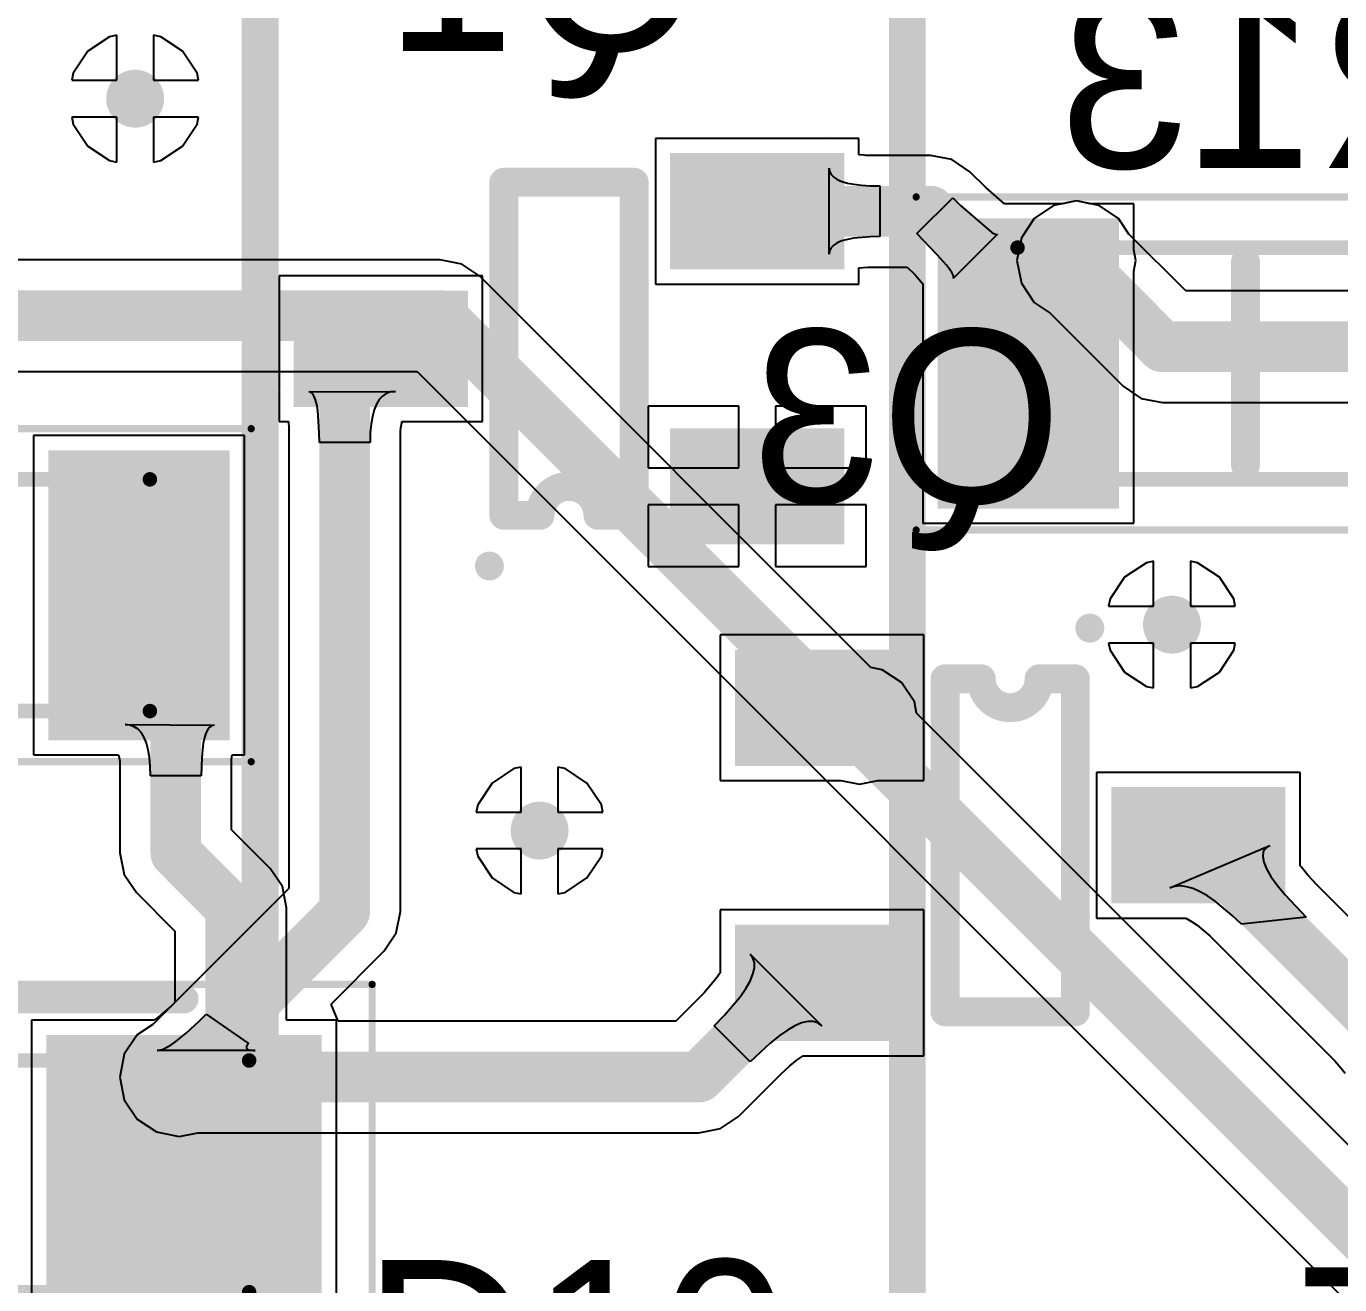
# Model space of a CAD drawing. Header units: millimetres. Extents: x 0.26 to 7.33, y 1.06 to 4.59.
# Drawn here: x 2.0754 to 2.4326, y 3.5685 to 3.9107 of the extents above; entities that cross this region are included whole.
import ezdxf

# ---------------------------------------------------------------- set-up
doc = ezdxf.new("R2010")
doc.units = ezdxf.units.MM
doc.header["$MEASUREMENT"] = 0
for name, color, linetype in [('BottomLayer', 5, 'Continuous'), ('BottomOverlay', 54, 'Continuous'), ('BottomPaste', 16, 'Continuous'), ('BottomSolder', 6, 'Continuous'), ('Mechanical15', 56, 'Continuous'), ('Mechanical16', 56, 'Continuous'), ('MultiLayer', 9, 'Continuous'), ('TopLayer', 1, 'Continuous'), ('TopOverlay', 2, 'Continuous'), ('TopPaste', 8, 'Continuous'), ('TopSolder', 216, 'Continuous'), ('ViaHoleLayer', 16, 'Continuous')]:
    doc.layers.add(name, color=color, linetype=linetype)

# ---------------------------------------------------------------- blocks, each defined once
blk = doc.blocks.new('SOT23_3_B_11')
at = {"layer": 'BottomLayer'}
for points in [[(-0.01181, 0.0315), (0.01181, 0.0315), (-0.01181, 0.07087), (0.01181, 0.07087)], [(-0.04921, -0.07087), (-0.02559, -0.07087), (-0.04921, -0.0315), (-0.02559, -0.0315)], [(0.02559, -0.07087), (0.04921, -0.07087), (0.02559, -0.0315), (0.04921, -0.0315)]]:
    blk.add_solid(points, dxfattribs=at)
at = {"layer": 'BottomOverlay', "const_width": 0.00394}
for points in [[(-0.06102, 0.02165, 1), (-0.05709, 0.02165, 1)], [(-0.04724, 0.01772, 1), (-0.04331, 0.01772, 1)], [(-0.04724, 0.01772, 1), (-0.04331, 0.01772, 1)], [(0.04331, 0.01772, 1), (0.04724, 0.01772, 1)], [(0.04331, 0.01772, 1), (0.04724, 0.01772, 1)], [(-0.04724, 0.00787, 1), (-0.04331, 0.00787, 1)], [(-0.04724, 0.00787, 1), (-0.04331, 0.00787, 1)], [(-0.04724, -0.00787, 1), (-0.04331, -0.00787, 1)], [(-0.04724, -0.00787, 1), (-0.04331, -0.00787, 1)], [(-0.04724, -0.01772, 1), (-0.04331, -0.01772, 1)], [(-0.04724, -0.01772, 1), (-0.04331, -0.01772, 1)], [(0.04331, -0.01772, 1), (0.04724, -0.01772, 1)], [(0.04331, -0.01772, 1), (0.04724, -0.01772, 1)]]:
    blk.add_lwpolyline(points, format="xyb", close=True, dxfattribs=at)
at = {"layer": 'BottomOverlay', "const_width": 0.00787}
for points in [[(0.04528, 0.01772), (-0.04528, 0.01772)], [(-0.04528, 0.00787), (-0.04528, 0.01772)], [(0.04528, -0.01772), (0.04528, 0.01772)], [(-0.04528, -0.01772), (-0.04528, -0.00787)], [(0.04528, -0.01772), (-0.04528, -0.01772)]]:
    blk.add_lwpolyline(points, dxfattribs=at)
blk.add_lwpolyline([(-0.04528, 0.00787, -1), (-0.04528, -0.00787)], format="xyb", dxfattribs=at)
at = {"layer": 'BottomPaste'}
for points in [[(-0.01181, 0.0315), (0.01181, 0.0315), (-0.01181, 0.07087), (0.01181, 0.07087)], [(-0.04921, -0.07087), (-0.02559, -0.07087), (-0.04921, -0.0315), (-0.02559, -0.0315)], [(0.02559, -0.07087), (0.04921, -0.07087), (0.02559, -0.0315), (0.04921, -0.0315)]]:
    blk.add_solid(points, dxfattribs=at)
at = {"layer": 'BottomSolder'}
for points in [[(-0.01581, 0.0275), (0.01581, 0.0275), (-0.01581, 0.07487), (0.01581, 0.07487)], [(-0.05321, -0.07487), (-0.02159, -0.07487), (-0.05321, -0.0275), (-0.02159, -0.0275)], [(0.02159, -0.07487), (0.05321, -0.07487), (0.02159, -0.0275), (0.05321, -0.0275)]]:
    blk.add_solid(points, dxfattribs=at)
blk = doc.blocks.new('SOT23_3_B_13')
at = {"layer": 'BottomLayer'}
for points in [[(-0.01181, 0.0315), (0.01181, 0.0315), (-0.01181, 0.07087), (0.01181, 0.07087)], [(-0.04921, -0.07087), (-0.02559, -0.07087), (-0.04921, -0.0315), (-0.02559, -0.0315)], [(0.02559, -0.07087), (0.04921, -0.07087), (0.02559, -0.0315), (0.04921, -0.0315)]]:
    blk.add_solid(points, dxfattribs=at)
at = {"layer": 'BottomOverlay', "const_width": 0.00394}
for points in [[(-0.06102, 0.02165, 1), (-0.05709, 0.02165, 1)], [(-0.04724, 0.01772, 1), (-0.04331, 0.01772, 1)], [(-0.04724, 0.01772, 1), (-0.04331, 0.01772, 1)], [(0.04331, 0.01772, 1), (0.04724, 0.01772, 1)], [(0.04331, 0.01772, 1), (0.04724, 0.01772, 1)], [(-0.04724, 0.00787, 1), (-0.04331, 0.00787, 1)], [(-0.04724, 0.00787, 1), (-0.04331, 0.00787, 1)], [(-0.04724, -0.00787, 1), (-0.04331, -0.00787, 1)], [(-0.04724, -0.00787, 1), (-0.04331, -0.00787, 1)], [(-0.04724, -0.01772, 1), (-0.04331, -0.01772, 1)], [(-0.04724, -0.01772, 1), (-0.04331, -0.01772, 1)], [(0.04331, -0.01772, 1), (0.04724, -0.01772, 1)], [(0.04331, -0.01772, 1), (0.04724, -0.01772, 1)]]:
    blk.add_lwpolyline(points, format="xyb", close=True, dxfattribs=at)
at = {"layer": 'BottomOverlay', "const_width": 0.00787}
for points in [[(-0.04528, 0.01772), (0.04528, 0.01772)], [(-0.04528, 0.01772), (-0.04528, 0.00787)], [(0.04528, 0.01772), (0.04528, -0.01772)], [(-0.04528, -0.00787), (-0.04528, -0.01772)], [(-0.04528, -0.01772), (0.04528, -0.01772)]]:
    blk.add_lwpolyline(points, dxfattribs=at)
blk.add_lwpolyline([(-0.04528, 0.00787, -1), (-0.04528, -0.00787)], format="xyb", dxfattribs=at)
at = {"layer": 'BottomPaste'}
for points in [[(-0.01181, 0.0315), (0.01181, 0.0315), (-0.01181, 0.07087), (0.01181, 0.07087)], [(-0.04921, -0.07087), (-0.02559, -0.07087), (-0.04921, -0.0315), (-0.02559, -0.0315)], [(0.02559, -0.07087), (0.04921, -0.07087), (0.02559, -0.0315), (0.04921, -0.0315)]]:
    blk.add_solid(points, dxfattribs=at)
at = {"layer": 'BottomSolder'}
for points in [[(-0.01581, 0.0275), (0.01581, 0.0275), (-0.01581, 0.07487), (0.01581, 0.07487)], [(-0.05321, -0.07487), (-0.02159, -0.07487), (-0.05321, -0.0275), (-0.02159, -0.0275)], [(0.02159, -0.07487), (0.05321, -0.07487), (0.02159, -0.0275), (0.05321, -0.0275)]]:
    blk.add_solid(points, dxfattribs=at)
blk = doc.blocks.new('LEDC3216X120NRED_66')
at = {"layer": 'Mechanical15', "const_width": 0.00394}
for points in [[(-0.06299, 0.01051), (-0.04201, 0.0315)], [(-0.06299, -0.0315), (-0.06299, 0.0315)], [(-0.06299, 0.0315), (0.06299, 0.0315)], [(0.06299, -0.0315), (0.06299, 0.0315)], [(-0.06299, -0.0315), (0.06299, -0.0315)]]:
    blk.add_lwpolyline(points, dxfattribs=at)
at = {"layer": 'Mechanical15', "const_width": 0.00197}
for points in [[(-0.06398, 0.0315, 1), (-0.06201, 0.0315, 1)], [(-0.06398, 0.0315, 1), (-0.06201, 0.0315, 1)], [(-0.04299, 0.0315, 1), (-0.04102, 0.0315, 1)], [(0.06201, 0.0315, 1), (0.06398, 0.0315, 1)], [(0.06201, 0.0315, 1), (0.06398, 0.0315, 1)], [(-0.06398, 0.01051, 1), (-0.06201, 0.01051, 1)], [(-0.06398, -0.0315, 1), (-0.06201, -0.0315, 1)], [(-0.06398, -0.0315, 1), (-0.06201, -0.0315, 1)], [(0.06201, -0.0315, 1), (0.06398, -0.0315, 1)], [(0.06201, -0.0315, 1), (0.06398, -0.0315, 1)]]:
    blk.add_lwpolyline(points, format="xyb", close=True, dxfattribs=at)
at = {"layer": 'Mechanical16', "const_width": 0.00197}
for points in [[(-0.09646, -0.05217), (-0.09646, 0.05217)], [(-0.09646, 0.05217), (0.09646, 0.05217)], [(0.09646, -0.05217), (0.09646, 0.05217)], [(-0.09646, -0.05217), (0.09646, -0.05217)]]:
    blk.add_lwpolyline(points, dxfattribs=at)
at = {"layer": 'Mechanical16', "const_width": 0.000984}
for points in [[(-0.09695, 0.05217, 1), (-0.09596, 0.05217, 1)], [(-0.09695, 0.05217, 1), (-0.09596, 0.05217, 1)], [(0.09596, 0.05217, 1), (0.09695, 0.05217, 1)], [(0.09596, 0.05217, 1), (0.09695, 0.05217, 1)], [(-0.09695, -0.05217, 1), (-0.09596, -0.05217, 1)], [(-0.09695, -0.05217, 1), (-0.09596, -0.05217, 1)], [(0.09596, -0.05217, 1), (0.09695, -0.05217, 1)], [(0.09596, -0.05217, 1), (0.09695, -0.05217, 1)]]:
    blk.add_lwpolyline(points, format="xyb", close=True, dxfattribs=at)
at = {"layer": 'TopLayer'}
for points in [[(-0.01181, -0.03445), (-0.01181, 0.03445), (-0.07874, -0.03445), (-0.07874, 0.03445)], [(0.07874, -0.03445), (0.07874, 0.03445), (0.01181, -0.03445), (0.01181, 0.03445)]]:
    blk.add_solid(points, dxfattribs=at)
at = {"layer": 'TopOverlay', "const_width": 0.00787}
for points in [[(-0.09252, -0.04823), (-0.09252, 0.04823)], [(-0.09252, 0.04823), (0.04528, 0.04823)], [(-0.09252, -0.04823), (0.04528, -0.04823)]]:
    blk.add_lwpolyline(points, dxfattribs=at)
at = {"layer": 'TopOverlay', "const_width": 0.00394}
for points in [[(-0.09449, 0.04823, 1), (-0.09055, 0.04823, 1)], [(-0.09449, 0.04823, 1), (-0.09055, 0.04823, 1)], [(0.04331, 0.04823, 1), (0.04724, 0.04823, 1)], [(-0.09449, -0.04823, 1), (-0.09055, -0.04823, 1)], [(-0.09449, -0.04823, 1), (-0.09055, -0.04823, 1)], [(0.04331, -0.04823, 1), (0.04724, -0.04823, 1)]]:
    blk.add_lwpolyline(points, format="xyb", close=True, dxfattribs=at)
at = {"layer": 'TopPaste'}
for points in [[(-0.01181, -0.03445), (-0.01181, 0.03445), (-0.07874, -0.03445), (-0.07874, 0.03445)], [(0.07874, -0.03445), (0.07874, 0.03445), (0.01181, -0.03445), (0.01181, 0.03445)]]:
    blk.add_solid(points, dxfattribs=at)
at = {"layer": 'TopSolder'}
for points in [[(-0.00781, -0.03845), (-0.00781, 0.03845), (-0.08274, -0.03845), (-0.08274, 0.03845)], [(0.08274, -0.03845), (0.08274, 0.03845), (0.00781, -0.03845), (0.00781, 0.03845)]]:
    blk.add_solid(points, dxfattribs=at)
blk = doc.blocks.new('RESC3216X60N_B_103')
at = {"layer": 'BottomLayer'}
for points in [[(-0.07972, 0.03543), (-0.07972, -0.03543), (-0.03839, 0.03543), (-0.03839, -0.03543)], [(0.03839, 0.03543), (0.03839, -0.03543), (0.07972, 0.03543), (0.07972, -0.03543)]]:
    blk.add_solid(points, dxfattribs=at)
at = {"layer": 'BottomOverlay', "const_width": 0.00787}
blk.add_lwpolyline([(0, 0.02756), (0, -0.02756)], dxfattribs=at)
at = {"layer": 'BottomOverlay', "const_width": 0.00394}
for points in [[(-0.00197, 0.02756, 1), (0.00197, 0.02756, 1)], [(-0.00197, -0.02756, 1), (0.00197, -0.02756, 1)]]:
    blk.add_lwpolyline(points, format="xyb", close=True, dxfattribs=at)
at = {"layer": 'BottomPaste'}
for points in [[(-0.07972, 0.03543), (-0.07972, -0.03543), (-0.03839, 0.03543), (-0.03839, -0.03543)], [(0.03839, 0.03543), (0.03839, -0.03543), (0.07972, 0.03543), (0.07972, -0.03543)]]:
    blk.add_solid(points, dxfattribs=at)
at = {"layer": 'BottomSolder'}
for points in [[(-0.08372, 0.03943), (-0.08372, -0.03943), (-0.03439, 0.03943), (-0.03439, -0.03943)], [(0.03439, 0.03943), (0.03439, -0.03943), (0.08372, 0.03943), (0.08372, -0.03943)]]:
    blk.add_solid(points, dxfattribs=at)
at = {"layer": 'Mechanical15', "const_width": 0.00394}
for points in [[(-0.06201, 0.0315), (-0.06201, -0.0315)], [(0.06201, 0.0315), (-0.06201, 0.0315)], [(0.06201, 0.0315), (0.06201, -0.0315)], [(0.06201, -0.0315), (-0.06201, -0.0315)]]:
    blk.add_lwpolyline(points, dxfattribs=at)
at = {"layer": 'Mechanical15', "const_width": 0.00197}
for points in [[(-0.06299, 0.0315, 1), (-0.06102, 0.0315, 1)], [(-0.06299, 0.0315, 1), (-0.06102, 0.0315, 1)], [(0.06102, 0.0315, 1), (0.06299, 0.0315, 1)], [(0.06102, 0.0315, 1), (0.06299, 0.0315, 1)], [(-0.06299, -0.0315, 1), (-0.06102, -0.0315, 1)], [(-0.06299, -0.0315, 1), (-0.06102, -0.0315, 1)], [(0.06102, -0.0315, 1), (0.06299, -0.0315, 1)], [(0.06102, -0.0315, 1), (0.06299, -0.0315, 1)]]:
    blk.add_lwpolyline(points, format="xyb", close=True, dxfattribs=at)
at = {"layer": 'Mechanical16', "const_width": 0.00197}
for points in [[(-0.08957, 0.04528), (-0.08957, -0.04528)], [(0.08957, 0.04528), (-0.08957, 0.04528)], [(0.08957, 0.04528), (0.08957, -0.04528)], [(0.08957, -0.04528), (-0.08957, -0.04528)]]:
    blk.add_lwpolyline(points, dxfattribs=at)
at = {"layer": 'Mechanical16', "const_width": 0.000984}
for points in [[(-0.09006, 0.04528, 1), (-0.08907, 0.04528, 1)], [(-0.09006, 0.04528, 1), (-0.08907, 0.04528, 1)], [(0.08907, 0.04528, 1), (0.09006, 0.04528, 1)], [(0.08907, 0.04528, 1), (0.09006, 0.04528, 1)], [(-0.09006, -0.04528, 1), (-0.08907, -0.04528, 1)], [(-0.09006, -0.04528, 1), (-0.08907, -0.04528, 1)], [(0.08907, -0.04528, 1), (0.09006, -0.04528, 1)], [(0.08907, -0.04528, 1), (0.09006, -0.04528, 1)]]:
    blk.add_lwpolyline(points, format="xyb", close=True, dxfattribs=at)
blk = doc.blocks.new('RESC3216X60N_108')
at = {"layer": 'Mechanical15', "const_width": 0.00394}
for points in [[(-0.06201, 0.0315), (-0.06201, -0.0315)], [(0.06201, 0.0315), (-0.06201, 0.0315)], [(0.06201, 0.0315), (0.06201, -0.0315)], [(0.06201, -0.0315), (-0.06201, -0.0315)]]:
    blk.add_lwpolyline(points, dxfattribs=at)
at = {"layer": 'Mechanical15', "const_width": 0.00197}
for points in [[(-0.06299, 0.0315, 1), (-0.06102, 0.0315, 1)], [(-0.06299, 0.0315, 1), (-0.06102, 0.0315, 1)], [(0.06102, 0.0315, 1), (0.06299, 0.0315, 1)], [(0.06102, 0.0315, 1), (0.06299, 0.0315, 1)], [(-0.06299, -0.0315, 1), (-0.06102, -0.0315, 1)], [(-0.06299, -0.0315, 1), (-0.06102, -0.0315, 1)], [(0.06102, -0.0315, 1), (0.06299, -0.0315, 1)], [(0.06102, -0.0315, 1), (0.06299, -0.0315, 1)]]:
    blk.add_lwpolyline(points, format="xyb", close=True, dxfattribs=at)
at = {"layer": 'Mechanical16', "const_width": 0.00197}
for points in [[(-0.08957, 0.04528), (-0.08957, -0.04528)], [(0.08957, 0.04528), (-0.08957, 0.04528)], [(0.08957, 0.04528), (0.08957, -0.04528)], [(0.08957, -0.04528), (-0.08957, -0.04528)]]:
    blk.add_lwpolyline(points, dxfattribs=at)
at = {"layer": 'Mechanical16', "const_width": 0.000984}
for points in [[(-0.09006, 0.04528, 1), (-0.08907, 0.04528, 1)], [(-0.09006, 0.04528, 1), (-0.08907, 0.04528, 1)], [(0.08907, 0.04528, 1), (0.09006, 0.04528, 1)], [(0.08907, 0.04528, 1), (0.09006, 0.04528, 1)], [(-0.09006, -0.04528, 1), (-0.08907, -0.04528, 1)], [(-0.09006, -0.04528, 1), (-0.08907, -0.04528, 1)], [(0.08907, -0.04528, 1), (0.09006, -0.04528, 1)], [(0.08907, -0.04528, 1), (0.09006, -0.04528, 1)]]:
    blk.add_lwpolyline(points, format="xyb", close=True, dxfattribs=at)
at = {"layer": 'TopLayer'}
for points in [[(-0.03839, -0.03543), (-0.03839, 0.03543), (-0.07972, -0.03543), (-0.07972, 0.03543)], [(0.07972, -0.03543), (0.07972, 0.03543), (0.03839, -0.03543), (0.03839, 0.03543)]]:
    blk.add_solid(points, dxfattribs=at)
at = {"layer": 'TopOverlay', "const_width": 0.00787}
blk.add_lwpolyline([(0, 0.02756), (0, -0.02756)], dxfattribs=at)
at = {"layer": 'TopOverlay', "const_width": 0.00394}
for points in [[(-0.00197, 0.02756, 1), (0.00197, 0.02756, 1)], [(-0.00197, -0.02756, 1), (0.00197, -0.02756, 1)]]:
    blk.add_lwpolyline(points, format="xyb", close=True, dxfattribs=at)
at = {"layer": 'TopPaste'}
for points in [[(-0.03839, -0.03543), (-0.03839, 0.03543), (-0.07972, -0.03543), (-0.07972, 0.03543)], [(0.07972, -0.03543), (0.07972, 0.03543), (0.03839, -0.03543), (0.03839, 0.03543)]]:
    blk.add_solid(points, dxfattribs=at)
at = {"layer": 'TopSolder'}
for points in [[(-0.03439, -0.03943), (-0.03439, 0.03943), (-0.08372, -0.03943), (-0.08372, 0.03943)], [(0.08372, -0.03943), (0.08372, 0.03943), (0.03439, -0.03943), (0.03439, 0.03943)]]:
    blk.add_solid(points, dxfattribs=at)

msp = doc.modelspace()

# ---------------------------------------------------------------- linework, layer by layer
at = {"layer": 'BottomLayer'}
for p, q in [((2.09803, 3.90784), (2.09211, 3.90389)), ((2.1, 3.90823), (2.09803, 3.90784)), ((2.1, 3.896), (2.1, 3.90823)), ((2.11197, 3.90784), (2.11, 3.90823)), ((2.11, 3.90823), (2.11, 3.896)), ((2.11789, 3.90389), (2.11197, 3.90784)), ((2.09211, 3.90389), (2.08816, 3.89797)), ((2.12184, 3.89797), (2.11789, 3.90389)), ((2.08816, 3.89797), (2.08777, 3.896)), ((2.12223, 3.896), (2.12184, 3.89797)), ((2.08777, 3.896), (2.1, 3.896)), ((2.11, 3.896), (2.12223, 3.896)), ((2.1, 3.886), (2.08777, 3.886)), ((2.08777, 3.886), (2.08816, 3.88403)), ((2.08816, 3.88403), (2.09211, 3.87811)), ((2.1, 3.87377), (2.1, 3.886)), ((2.12223, 3.886), (2.11, 3.886)), ((2.11, 3.886), (2.11, 3.87377)), ((2.11789, 3.87811), (2.12184, 3.88403)), ((2.12184, 3.88403), (2.12223, 3.886)), ((2.29356, 3.88021), (2.2465, 3.88021)), ((2.2465, 3.88021), (2.2465, 3.84059)), ((2.29375, 3.88025), (2.29356, 3.88021)), ((2.29393, 3.88021), (2.29375, 3.88025)), ((2.30187, 3.88021), (2.29393, 3.88021)), ((2.30187, 3.87578), (2.30187, 3.88021)), ((2.09211, 3.87811), (2.09803, 3.87416)), ((2.11197, 3.87416), (2.11789, 3.87811)), ((2.09803, 3.87416), (2.1, 3.87377)), ((2.11, 3.87377), (2.11197, 3.87416)), ((2.30329, 3.87561), (2.30187, 3.87578)), ((2.30374, 3.87558), (2.30329, 3.87561)), ((2.32131, 3.87558), (2.30374, 3.87558)), ((2.32712, 3.87443), (2.32131, 3.87558)), ((2.33204, 3.87114), (2.32712, 3.87443)), ((2.29375, 3.84871), (2.29375, 3.87209)), ((2.29375, 3.87209), (2.29388, 3.87118)), ((2.29388, 3.87118), (2.2943, 3.87036)), ((2.2943, 3.87036), (2.29499, 3.86964)), ((2.29499, 3.86964), (2.29595, 3.86902)), ((2.29595, 3.86902), (2.29719, 3.86849)), ((2.33635, 3.86683), (2.33204, 3.87114)), ((2.29719, 3.86849), (2.29871, 3.86806)), ((2.29871, 3.86806), (2.3005, 3.86772)), ((2.3005, 3.86772), (2.30257, 3.86748)), ((2.30257, 3.86748), (2.30491, 3.86734)), ((2.30491, 3.86734), (2.30753, 3.86729)), ((2.30753, 3.86729), (2.30753, 3.85351)), ((2.34141, 3.86243), (2.33635, 3.86683)), ((2.31765, 3.85431), (2.3274, 3.86406)), ((2.3274, 3.86406), (2.3295, 3.86197)), ((2.3295, 3.86197), (2.33799, 3.85459)), ((2.35722, 3.86243), (2.34141, 3.86243)), ((2.361, 3.86319), (2.35722, 3.86243)), ((2.36478, 3.86243), (2.361, 3.86319)), ((2.37661, 3.86243), (2.36478, 3.86243)), ((2.37661, 3.84987), (2.37661, 3.86243)), ((2.29499, 3.85116), (2.2943, 3.85044)), ((2.29595, 3.85178), (2.29499, 3.85116)), ((2.29719, 3.85231), (2.29595, 3.85178)), ((2.29871, 3.85274), (2.29719, 3.85231)), ((2.3005, 3.85308), (2.29871, 3.85274)), ((2.30491, 3.85346), (2.3005, 3.85308)), ((2.30753, 3.85351), (2.30491, 3.85346)), ((2.32317, 3.84859), (2.31765, 3.85431)), ((2.33957, 3.85419), (2.32752, 3.84214)), ((2.33799, 3.85459), (2.33872, 3.85422)), ((2.33872, 3.85422), (2.33924, 3.85408)), ((2.33924, 3.85408), (2.33957, 3.85419)), ((2.29388, 3.84962), (2.29375, 3.84871)), ((2.2943, 3.85044), (2.29388, 3.84962)), ((2.32563, 3.84576), (2.32317, 3.84859)), ((2.37718, 3.847), (2.37661, 3.84987)), ((2.30187, 3.84501), (2.30426, 3.84522)), ((2.30187, 3.84059), (2.30187, 3.84501)), ((2.30426, 3.84522), (2.31502, 3.84522)), ((2.31502, 3.84522), (2.31688, 3.84336)), ((2.32649, 3.84464), (2.32563, 3.84576)), ((2.32711, 3.84372), (2.32649, 3.84464)), ((2.37661, 3.84413), (2.37718, 3.847)), ((2.37661, 3.77557), (2.37661, 3.84413)), ((2.1995, 3.84281), (2.14413, 3.84281)), ((2.14413, 3.84281), (2.14413, 3.81146)), ((2.1995, 3.80319), (2.1995, 3.84281)), ((2.2465, 3.84059), (2.29356, 3.84059)), ((2.29356, 3.84059), (2.29375, 3.84055)), ((2.29375, 3.84055), (2.29393, 3.84059)), ((2.29393, 3.84059), (2.30187, 3.84059)), ((2.31688, 3.84336), (2.31715, 3.84308)), ((2.31715, 3.84308), (2.31928, 3.84063)), ((2.31928, 3.84063), (2.31928, 3.77557)), ((2.32749, 3.84299), (2.32711, 3.84372)), ((2.32763, 3.84247), (2.32749, 3.84299)), ((2.32752, 3.84214), (2.32763, 3.84247)), ((2.14413, 3.81146), (2.1441, 3.81127)), ((2.1441, 3.81127), (2.14413, 3.81109)), ((2.14413, 3.81109), (2.14413, 3.80319)), ((2.15225, 3.81131), (2.17578, 3.81143)), ((2.1528, 3.81117), (2.15225, 3.81131)), ((2.15328, 3.81076), (2.1528, 3.81117)), ((2.15371, 3.81007), (2.15328, 3.81076)), ((2.15408, 3.8091), (2.15371, 3.81007)), ((2.1544, 3.80786), (2.15408, 3.8091)), ((2.17137, 3.80919), (2.17061, 3.80794)), ((2.17227, 3.81016), (2.17137, 3.80919)), ((2.1733, 3.81086), (2.17227, 3.81016)), ((2.17447, 3.81128), (2.1733, 3.81086)), ((2.17578, 3.81143), (2.17447, 3.81128)), ((2.15465, 3.80635), (2.1544, 3.80786)), ((2.15508, 3.80015), (2.15465, 3.80635)), ((2.16999, 3.80641), (2.16951, 3.8046)), ((2.17061, 3.80794), (2.16999, 3.80641)), ((2.26918, 3.80741), (2.2445, 3.80741)), ((2.2445, 3.80741), (2.2445, 3.7906)), ((2.26918, 3.7906), (2.26918, 3.80741)), ((2.30387, 3.80741), (2.27918, 3.80741)), ((2.27918, 3.80741), (2.27918, 3.7906)), ((2.30387, 3.7906), (2.30387, 3.80741)), ((2.14413, 3.80319), (2.1467, 3.80319)), ((2.1467, 3.80319), (2.14682, 3.80141)), ((2.14682, 3.80141), (2.14682, 3.67629)), ((2.16917, 3.80252), (2.16896, 3.80016)), ((2.16951, 3.8046), (2.16917, 3.80252)), ((2.17718, 3.80056), (2.17726, 3.8015)), ((2.17726, 3.8015), (2.17749, 3.80288)), ((2.17749, 3.80288), (2.17757, 3.80319)), ((2.17757, 3.80319), (2.1995, 3.80319)), ((2.15511, 3.79753), (2.15508, 3.80015)), ((2.16896, 3.80016), (2.16889, 3.79753)), ((2.17718, 3.67), (2.17718, 3.80056)), ((2.16889, 3.79753), (2.15511, 3.79753)), ((2.2445, 3.7906), (2.26918, 3.7906)), ((2.27918, 3.7906), (2.30387, 3.7906)), ((2.26918, 3.7806), (2.2445, 3.7806)), ((2.2445, 3.7806), (2.2445, 3.76379)), ((2.26918, 3.76379), (2.26918, 3.7806)), ((2.30387, 3.7806), (2.27918, 3.7806)), ((2.27918, 3.7806), (2.27918, 3.76379)), ((2.30387, 3.76379), (2.30387, 3.7806)), ((2.31928, 3.77557), (2.37661, 3.77557)), ((2.2445, 3.76379), (2.26918, 3.76379)), ((2.27918, 3.76379), (2.30387, 3.76379)), ((2.38003, 3.76484), (2.37411, 3.76089)), ((2.382, 3.76523), (2.38003, 3.76484)), ((2.382, 3.753), (2.382, 3.76523)), ((2.39397, 3.76484), (2.392, 3.76523)), ((2.392, 3.76523), (2.392, 3.753)), ((2.39989, 3.76089), (2.39397, 3.76484)), ((2.37411, 3.76089), (2.37016, 3.75497)), ((2.40384, 3.75497), (2.39989, 3.76089)), ((2.37016, 3.75497), (2.36977, 3.753)), ((2.40423, 3.753), (2.40384, 3.75497)), ((2.36977, 3.753), (2.382, 3.753)), ((2.392, 3.753), (2.40423, 3.753)), ((2.3195, 3.74521), (2.26413, 3.74521)), ((2.26413, 3.74521), (2.26413, 3.70559)), ((2.3195, 3.70559), (2.3195, 3.74521)), ((2.382, 3.743), (2.36977, 3.743)), ((2.36977, 3.743), (2.37016, 3.74103)), ((2.37016, 3.74103), (2.37411, 3.73511)), ((2.382, 3.73077), (2.382, 3.743)), ((2.40423, 3.743), (2.392, 3.743)), ((2.392, 3.743), (2.392, 3.73077)), ((2.39989, 3.73511), (2.40384, 3.74103)), ((2.40384, 3.74103), (2.40423, 3.743)), ((2.37411, 3.73511), (2.38003, 3.73116)), ((2.39397, 3.73116), (2.39989, 3.73511)), ((2.38003, 3.73116), (2.382, 3.73077)), ((2.392, 3.73077), (2.39397, 3.73116)), ((2.20803, 3.70884), (2.20211, 3.70489)), ((2.21, 3.70923), (2.20803, 3.70884)), ((2.21, 3.697), (2.21, 3.70923)), ((2.22197, 3.70884), (2.22, 3.70923)), ((2.22, 3.70923), (2.22, 3.697)), ((2.22789, 3.70489), (2.22197, 3.70884)), ((2.20211, 3.70489), (2.19816, 3.69897)), ((2.23184, 3.69897), (2.22789, 3.70489)), ((2.26413, 3.70559), (2.29697, 3.70559)), ((2.29697, 3.70559), (2.302, 3.70459)), ((2.302, 3.70459), (2.30703, 3.70559)), ((2.30703, 3.70559), (2.3195, 3.70559)), ((2.42187, 3.70781), (2.3665, 3.70781)), ((2.3665, 3.70781), (2.3665, 3.66819)), ((2.42187, 3.68246), (2.42187, 3.70781)), ((2.19816, 3.69897), (2.19777, 3.697)), ((2.23223, 3.697), (2.23184, 3.69897)), ((2.19777, 3.697), (2.21, 3.697)), ((2.22, 3.697), (2.23223, 3.697)), ((2.21, 3.687), (2.19777, 3.687)), ((2.19777, 3.687), (2.19816, 3.68503)), ((2.21, 3.67477), (2.21, 3.687)), ((2.23223, 3.687), (2.22, 3.687)), ((2.22, 3.687), (2.22, 3.67477)), ((2.23184, 3.68503), (2.23223, 3.687)), ((2.38638, 3.67643), (2.41363, 3.68792)), ((2.41251, 3.68721), (2.41185, 3.68623)), ((2.41363, 3.68792), (2.41251, 3.68721)), ((2.19816, 3.68503), (2.20211, 3.67911)), ((2.22789, 3.67911), (2.23184, 3.68503)), ((2.41185, 3.68623), (2.41167, 3.68497)), ((2.41167, 3.68497), (2.41196, 3.68343)), ((2.41196, 3.68343), (2.41271, 3.68162)), ((2.41271, 3.68162), (2.41393, 3.67954)), ((2.4221, 3.68213), (2.42187, 3.68246)), ((2.42391, 3.67991), (2.4221, 3.68213)), ((2.42652, 3.67713), (2.42391, 3.67991)), ((2.14682, 3.67629), (2.10983, 3.6393)), ((2.20211, 3.67911), (2.20803, 3.67516)), ((2.22197, 3.67516), (2.22789, 3.67911)), ((2.3878, 3.67684), (2.38638, 3.67643)), ((2.38933, 3.67695), (2.3878, 3.67684)), ((2.39098, 3.67674), (2.38933, 3.67695)), ((2.39275, 3.67622), (2.39098, 3.67674)), ((2.39464, 3.67539), (2.39275, 3.67622)), ((2.41393, 3.67954), (2.41562, 3.67717)), ((2.41562, 3.67717), (2.41777, 3.67454)), ((2.44951, 3.65414), (2.42652, 3.67713)), ((2.20803, 3.67516), (2.21, 3.67477)), ((2.22, 3.67477), (2.22197, 3.67516)), ((2.39665, 3.67425), (2.39464, 3.67539)), ((2.39878, 3.6728), (2.39665, 3.67425)), ((2.40339, 3.66895), (2.39878, 3.6728)), ((2.41777, 3.67454), (2.42349, 3.66844)), ((2.17603, 3.66419), (2.17718, 3.67)), ((2.3195, 3.67041), (2.26413, 3.67041)), ((2.26413, 3.67041), (2.26413, 3.65858)), ((2.3195, 3.63079), (2.3195, 3.67041)), ((2.40587, 3.66657), (2.40339, 3.66895)), ((2.3665, 3.66819), (2.39075, 3.66819)), ((2.39075, 3.66819), (2.39097, 3.66809)), ((2.39097, 3.66809), (2.39232, 3.66732)), ((2.39232, 3.66732), (2.39385, 3.66628)), ((2.39385, 3.66628), (2.39731, 3.6634)), ((2.42349, 3.66844), (2.40587, 3.66657)), ((2.17273, 3.65927), (2.17603, 3.66419)), ((2.39731, 3.6634), (2.43132, 3.62939)), ((2.15827, 3.6448), (2.17273, 3.65927)), ((2.26413, 3.65858), (2.2641, 3.65839)), ((2.2641, 3.65839), (2.26413, 3.65821)), ((2.27303, 3.65732), (2.27225, 3.65839)), ((2.27225, 3.65839), (2.29174, 3.63891)), ((2.26413, 3.65821), (2.26413, 3.65333)), ((2.27342, 3.65606), (2.27303, 3.65732)), ((2.27342, 3.65459), (2.27342, 3.65606)), ((2.26305, 3.65177), (2.25975, 3.64787)), ((2.26413, 3.65333), (2.26305, 3.65177)), ((2.27108, 3.64904), (2.27225, 3.65109)), ((2.27225, 3.65109), (2.27303, 3.65294)), ((2.27303, 3.65294), (2.27342, 3.65459)), ((2.25975, 3.64787), (2.25206, 3.64018)), ((2.26953, 3.6468), (2.27108, 3.64904)), ((2.16018, 3.64018), (2.15827, 3.6448)), ((2.26524, 3.64173), (2.26953, 3.6468)), ((2.26251, 3.63891), (2.26524, 3.64173)), ((2.10983, 3.6393), (2.10556, 3.63644)), ((2.25206, 3.64018), (2.16018, 3.64018)), ((2.27225, 3.62916), (2.26251, 3.63891)), ((2.28239, 3.63774), (2.28015, 3.63618)), ((2.28443, 3.63891), (2.28239, 3.63774)), ((2.28628, 3.63969), (2.28443, 3.63891)), ((2.28794, 3.64008), (2.28628, 3.63969)), ((2.2894, 3.64008), (2.28794, 3.64008)), ((2.29067, 3.63969), (2.2894, 3.64008)), ((2.29174, 3.63891), (2.29067, 3.63969)), ((2.10556, 3.63644), (2.10205, 3.63119)), ((2.27771, 3.63423), (2.27225, 3.62916)), ((2.28015, 3.63618), (2.27771, 3.63423)), ((2.10205, 3.63119), (2.10081, 3.625)), ((2.28304, 3.62805), (2.28503, 3.62964)), ((2.28503, 3.62964), (2.28668, 3.63079)), ((2.28668, 3.63079), (2.29156, 3.63079)), ((2.29156, 3.63079), (2.29174, 3.63075)), ((2.29174, 3.63075), (2.29193, 3.63079)), ((2.29193, 3.63079), (2.3195, 3.63079)), ((2.28059, 3.62577), (2.28304, 3.62805)), ((2.43132, 3.62939), (2.43252, 3.62804)), ((2.43252, 3.62804), (2.43409, 3.62606)), ((2.10081, 3.625), (2.10205, 3.61881)), ((2.26908, 3.61427), (2.28059, 3.62577)), ((2.10205, 3.61881), (2.10556, 3.61356)), ((2.10556, 3.61356), (2.11081, 3.61005)), ((2.26416, 3.61097), (2.26908, 3.61427)), ((2.11081, 3.61005), (2.117, 3.60881)), ((2.117, 3.60881), (2.12205, 3.60982)), ((2.12205, 3.60982), (2.25835, 3.60982)), ((2.25835, 3.60982), (2.26416, 3.61097))]:
    msp.add_line(p, q, dxfattribs=at)
for points, const_width in [([(2.10106, 3.891, 1), (2.10894, 3.891, 1)], 0.00787), ([(2.27074, 3.8604, 1), (2.27763, 3.8604, 1)], 0.00689), ([(2.31786, 3.8604, 1), (2.32475, 3.8604, 1)], 0.00689), ([(2.31786, 3.8604, 1), (2.32475, 3.8604, 1)], 0.00689), ([(2.35706, 3.847, 1), (2.36494, 3.847, 1)], 0.00787), ([(2.3445, 3.83376, 1), (2.35139, 3.83376, 1)], 0.00689), ([(2.3445, 3.83376, 1), (2.35139, 3.83376, 1)], 0.00689), ([(2.16348, 3.823, 1), (2.17037, 3.823, 1)], 0.00689), ([(2.16348, 3.823, 1), (2.17037, 3.823, 1)], 0.00689), ([(2.16837, 3.823, 1), (2.17526, 3.823, 1)], 0.00689), ([(2.15856, 3.81808, 1), (2.16544, 3.81808, 1)], 0.00689), ([(2.15856, 3.81808, 1), (2.16544, 3.81808, 1)], 0.00689), ([(2.3445, 3.819, 1), (2.35139, 3.819, 1)], 0.00689), ([(2.3445, 3.819, 1), (2.35139, 3.819, 1)], 0.00689), ([(2.3445, 3.79987, 1), (2.35139, 3.79987, 1)], 0.00689), ([(2.3445, 3.79987, 1), (2.35139, 3.79987, 1)], 0.00689), ([(2.33885, 3.79422, 1), (2.34574, 3.79422, 1)], 0.00689), ([(2.38306, 3.748, 1), (2.39094, 3.748, 1)], 0.00787), ([(2.29806, 3.72078, 1), (2.30594, 3.72078, 1)], 0.00787), ([(2.21106, 3.692, 1), (2.21894, 3.692, 1)], 0.00787), ([(2.39074, 3.688, 1), (2.39763, 3.688, 1)], 0.00689), ([(2.15856, 3.67, 1), (2.16544, 3.67, 1)], 0.00689), ([(2.15856, 3.67, 1), (2.16544, 3.67, 1)], 0.00689), ([(2.2805, 3.6506, 1), (2.28739, 3.6506, 1)], 0.00689), ([(2.2805, 3.6506, 1), (2.28739, 3.6506, 1)], 0.00689), ([(2.28837, 3.6506, 1), (2.29526, 3.6506, 1)], 0.00689), ([(2.11306, 3.625, 1), (2.12094, 3.625, 1)], 0.00787), ([(2.11356, 3.625, 1), (2.12044, 3.625, 1)], 0.00689), ([(2.11356, 3.625, 1), (2.12044, 3.625, 1)], 0.00689), ([(2.2549, 3.625, 1), (2.26179, 3.625, 1)], 0.00689), ([(2.2549, 3.625, 1), (2.26179, 3.625, 1)], 0.00689)]:
    msp.add_lwpolyline(points, format="xyb", close=True, dxfattribs=dict(at, const_width=const_width))
at = {"layer": 'BottomLayer', "const_width": 0.01378}
for points in [[(2.27418, 3.8604), (2.32131, 3.8604)], [(2.32131, 3.8604), (2.34794, 3.83376)], [(2.34794, 3.819), (2.34794, 3.83376)], [(2.162, 3.81808), (2.16692, 3.823)], [(2.16692, 3.823), (2.17182, 3.823)], [(2.162, 3.67), (2.162, 3.81808)], [(2.34794, 3.79987), (2.34794, 3.819)], [(2.3423, 3.79422), (2.34794, 3.79987)], [(2.39418, 3.688), (2.45718, 3.625)], [(2.117, 3.625), (2.162, 3.67)], [(2.25835, 3.625), (2.28394, 3.6506)], [(2.28394, 3.6506), (2.29182, 3.6506)], [(2.117, 3.625), (2.25835, 3.625)]]:
    msp.add_lwpolyline(points, dxfattribs=at)
at = {"layer": 'BottomOverlay', "const_width": 0.01}
msp.add_lwpolyline([(2.139, 3.50811), (2.139, 3.99811)], dxfattribs=at)
at = {"layer": 'MultiLayer', "const_width": 0.00787}
for points in [[(2.10106, 3.891, 1), (2.10894, 3.891, 1)], [(2.35706, 3.847, 1), (2.36494, 3.847, 1)], [(2.38306, 3.748, 1), (2.39094, 3.748, 1)], [(2.29806, 3.72078, 1), (2.30594, 3.72078, 1)], [(2.21106, 3.692, 1), (2.21894, 3.692, 1)], [(2.11306, 3.625, 1), (2.12094, 3.625, 1)]]:
    msp.add_lwpolyline(points, format="xyb", close=True, dxfattribs=at)
at = {"layer": 'TopLayer'}
for p, q in [((2.09803, 3.90784), (2.09211, 3.90389)), ((2.1, 3.90823), (2.09803, 3.90784)), ((2.1, 3.896), (2.1, 3.90823)), ((2.11197, 3.90784), (2.11, 3.90823)), ((2.11, 3.90823), (2.11, 3.896)), ((2.11789, 3.90389), (2.11197, 3.90784)), ((2.09211, 3.90389), (2.08816, 3.89797)), ((2.12184, 3.89797), (2.11789, 3.90389)), ((2.08816, 3.89797), (2.08777, 3.896)), ((2.12223, 3.896), (2.12184, 3.89797)), ((2.08777, 3.896), (2.1, 3.896)), ((2.11, 3.896), (2.12223, 3.896)), ((2.1, 3.886), (2.08777, 3.886)), ((2.08777, 3.886), (2.08816, 3.88403)), ((2.08816, 3.88403), (2.09211, 3.87811)), ((2.1, 3.87377), (2.1, 3.886)), ((2.12223, 3.886), (2.11, 3.886)), ((2.11, 3.886), (2.11, 3.87377)), ((2.11789, 3.87811), (2.12184, 3.88403)), ((2.12184, 3.88403), (2.12223, 3.886)), ((2.09211, 3.87811), (2.09803, 3.87416)), ((2.11197, 3.87416), (2.11789, 3.87811)), ((2.09803, 3.87416), (2.1, 3.87377)), ((2.11, 3.87377), (2.11197, 3.87416)), ((2.35481, 3.86195), (2.34956, 3.85844)), ((2.361, 3.86319), (2.35481, 3.86195)), ((2.36719, 3.86195), (2.361, 3.86319)), ((2.37244, 3.85844), (2.36719, 3.86195)), ((2.34956, 3.85844), (2.34605, 3.85319)), ((2.3753, 3.85417), (2.37244, 3.85844)), ((2.34605, 3.85319), (2.34482, 3.847)), ((2.39075, 3.83872), (2.3753, 3.85417)), ((2.188, 3.84718), (2.04918, 3.84718)), ((2.19381, 3.84603), (2.188, 3.84718)), ((2.19873, 3.84273), (2.19381, 3.84603)), ((2.34482, 3.847), (2.34605, 3.84081)), ((2.30513, 3.73634), (2.19873, 3.84273)), ((2.34605, 3.84081), (2.34956, 3.83556)), ((2.67646, 3.83872), (2.39075, 3.83872)), ((2.34956, 3.83556), (2.35383, 3.8327)), ((2.35383, 3.8327), (2.37372, 3.81281)), ((2.05547, 3.81682), (2.18171, 3.81682)), ((2.18171, 3.81682), (2.60882, 3.38971)), ((2.37372, 3.81281), (2.37865, 3.80952)), ((2.37865, 3.80952), (2.38446, 3.80836)), ((2.38446, 3.80836), (2.38446, 3.80836)), ((2.38446, 3.80836), (2.67017, 3.80836)), ((2.13472, 3.79943), (2.07739, 3.79943)), ((2.07739, 3.79943), (2.07739, 3.71257)), ((2.13472, 3.72084), (2.13472, 3.79943)), ((2.38003, 3.76484), (2.37411, 3.76089)), ((2.382, 3.76523), (2.38003, 3.76484)), ((2.382, 3.753), (2.382, 3.76523)), ((2.39397, 3.76484), (2.392, 3.76523)), ((2.392, 3.76523), (2.392, 3.753)), ((2.39989, 3.76089), (2.39397, 3.76484)), ((2.37411, 3.76089), (2.37016, 3.75497)), ((2.40384, 3.75497), (2.39989, 3.76089)), ((2.37016, 3.75497), (2.36977, 3.753)), ((2.40423, 3.753), (2.40384, 3.75497)), ((2.36977, 3.753), (2.382, 3.753)), ((2.392, 3.753), (2.40423, 3.753)), ((2.382, 3.743), (2.36977, 3.743)), ((2.36977, 3.743), (2.37016, 3.74103)), ((2.37016, 3.74103), (2.37411, 3.73511)), ((2.382, 3.73077), (2.382, 3.743)), ((2.40423, 3.743), (2.392, 3.743)), ((2.392, 3.743), (2.392, 3.73077)), ((2.39989, 3.73511), (2.40384, 3.74103)), ((2.40384, 3.74103), (2.40423, 3.743)), ((2.30819, 3.73573), (2.30513, 3.73634)), ((2.31344, 3.73222), (2.30819, 3.73573)), ((2.37411, 3.73511), (2.38003, 3.73116)), ((2.39397, 3.73116), (2.39989, 3.73511)), ((2.31695, 3.72697), (2.31344, 3.73222)), ((2.38003, 3.73116), (2.382, 3.73077)), ((2.392, 3.73077), (2.39397, 3.73116)), ((2.31756, 3.72391), (2.31695, 3.72697)), ((2.63473, 3.40673), (2.31756, 3.72391)), ((2.10358, 3.72066), (2.10228, 3.72081)), ((2.10228, 3.72081), (2.1266, 3.72069)), ((2.10476, 3.72024), (2.10358, 3.72066)), ((2.10579, 3.71954), (2.10476, 3.72024)), ((2.10669, 3.71857), (2.10579, 3.71954)), ((2.12474, 3.71945), (2.12426, 3.71848)), ((2.12529, 3.72014), (2.12474, 3.71945)), ((2.12591, 3.72055), (2.12529, 3.72014)), ((2.1266, 3.72069), (2.12591, 3.72055)), ((2.13476, 3.72065), (2.13472, 3.72084)), ((2.13472, 3.72047), (2.13476, 3.72065)), ((2.13472, 3.71257), (2.13472, 3.72047)), ((2.10744, 3.71732), (2.10669, 3.71857)), ((2.10806, 3.71579), (2.10744, 3.71732)), ((2.10855, 3.71398), (2.10806, 3.71579)), ((2.12353, 3.71573), (2.12327, 3.71394)), ((2.12386, 3.71724), (2.12353, 3.71573)), ((2.12426, 3.71848), (2.12386, 3.71724)), ((2.07739, 3.71257), (2.10048, 3.71257)), ((2.10048, 3.71257), (2.10056, 3.71226)), ((2.10056, 3.71226), (2.10079, 3.71088)), ((2.10889, 3.7119), (2.10855, 3.71398)), ((2.1091, 3.70954), (2.10889, 3.7119)), ((2.12309, 3.71187), (2.12294, 3.70691)), ((2.12327, 3.71394), (2.12309, 3.71187)), ((2.13124, 3.71139), (2.13134, 3.71257)), ((2.13134, 3.71257), (2.13472, 3.71257)), ((2.10079, 3.71088), (2.10087, 3.70994)), ((2.10087, 3.70994), (2.10087, 3.68591)), ((2.10917, 3.70691), (2.1091, 3.70954)), ((2.13124, 3.71136), (2.13124, 3.71139)), ((2.13124, 3.69219), (2.13124, 3.71136)), ((2.20803, 3.70884), (2.20211, 3.70489)), ((2.21, 3.70923), (2.20803, 3.70884)), ((2.21, 3.697), (2.21, 3.70923)), ((2.22197, 3.70884), (2.22, 3.70923)), ((2.22, 3.70923), (2.22, 3.697)), ((2.22789, 3.70489), (2.22197, 3.70884)), ((2.12294, 3.70691), (2.10917, 3.70691)), ((2.20211, 3.70489), (2.19816, 3.69897)), ((2.23184, 3.69897), (2.22789, 3.70489)), ((2.19816, 3.69897), (2.19777, 3.697)), ((2.23223, 3.697), (2.23184, 3.69897)), ((2.19777, 3.697), (2.21, 3.697)), ((2.22, 3.697), (2.23223, 3.697)), ((2.14173, 3.6817), (2.13124, 3.69219)), ((2.21, 3.687), (2.19777, 3.687)), ((2.19777, 3.687), (2.19816, 3.68503)), ((2.21, 3.67477), (2.21, 3.687)), ((2.23223, 3.687), (2.22, 3.687)), ((2.22, 3.687), (2.22, 3.67477)), ((2.23184, 3.68503), (2.23223, 3.687)), ((2.10087, 3.68591), (2.10203, 3.6801)), ((2.19816, 3.68503), (2.20211, 3.67911)), ((2.22789, 3.67911), (2.23184, 3.68503)), ((2.10203, 3.6801), (2.10532, 3.67517)), ((2.14503, 3.67677), (2.14173, 3.6817)), ((2.14618, 3.67096), (2.14503, 3.67677)), ((2.20211, 3.67911), (2.20803, 3.67516)), ((2.22197, 3.67516), (2.22789, 3.67911)), ((2.10532, 3.67517), (2.11582, 3.66467)), ((2.20803, 3.67516), (2.21, 3.67477)), ((2.22, 3.67477), (2.22197, 3.67516)), ((2.14618, 3.64045), (2.14618, 3.67096)), ((2.14618, 3.67096), (2.14618, 3.67096)), ((2.11582, 3.66467), (2.11582, 3.64529)), ((2.11485, 3.64432), (2.11365, 3.64322)), ((2.11582, 3.64529), (2.11485, 3.64432)), ((2.11004, 3.64045), (2.07681, 3.64045)), ((2.07681, 3.64045), (2.07681, 3.55555)), ((2.11034, 3.64063), (2.11004, 3.64045)), ((2.11115, 3.6412), (2.11034, 3.64063)), ((2.11365, 3.64322), (2.11115, 3.6412)), ((2.12242, 3.6402), (2.12433, 3.64207)), ((2.12433, 3.64207), (2.13587, 3.63413)), ((2.15974, 3.64045), (2.14618, 3.64045)), ((2.15974, 3.55555), (2.15974, 3.64045)), ((2.11606, 3.63467), (2.11899, 3.63704)), ((2.11899, 3.63704), (2.12242, 3.6402)), ((2.11365, 3.6331), (2.11479, 3.63379)), ((2.11479, 3.63379), (2.11606, 3.63467)), ((2.13533, 3.63344), (2.13523, 3.63315)), ((2.13554, 3.63376), (2.13533, 3.63344)), ((2.13587, 3.63413), (2.13554, 3.63376)), ((2.11099, 3.63221), (2.11175, 3.63231)), ((2.13767, 3.63221), (2.11099, 3.63221)), ((2.11175, 3.63231), (2.11263, 3.6326)), ((2.11263, 3.6326), (2.11365, 3.6331)), ((2.13523, 3.63315), (2.13524, 3.6329)), ((2.13524, 3.6329), (2.13536, 3.63269)), ((2.13536, 3.63269), (2.1356, 3.63252)), ((2.1356, 3.63252), (2.13595, 3.63238)), ((2.13595, 3.63238), (2.13641, 3.63229)), ((2.13641, 3.63229), (2.13698, 3.63223)), ((2.13698, 3.63223), (2.13767, 3.63221))]:
    msp.add_line(p, q, dxfattribs=at)
for points, const_width in [([(2.10106, 3.891, 1), (2.10894, 3.891, 1)], 0.00787), ([(2.35706, 3.847, 1), (2.36494, 3.847, 1)], 0.00787), ([(2.35756, 3.847, 1), (2.36444, 3.847, 1)], 0.00689), ([(2.18456, 3.832, 1), (2.19144, 3.832, 1)], 0.00689), ([(2.18456, 3.832, 1), (2.19144, 3.832, 1)], 0.00689), ([(2.38101, 3.82354, 1), (2.3879, 3.82354, 1)], 0.00689), ([(2.38101, 3.82354, 1), (2.3879, 3.82354, 1)], 0.00689), ([(2.11261, 3.766, 1), (2.1195, 3.766, 1)], 0.00689), ([(2.11261, 3.766, 1), (2.1195, 3.766, 1)], 0.00689), ([(2.10602, 3.761, 1), (2.11291, 3.761, 1)], 0.00689), ([(2.10681, 3.7602, 1), (2.1137, 3.7602, 1)], 0.00689), ([(2.10681, 3.7602, 1), (2.1137, 3.7602, 1)], 0.00689), ([(2.10681, 3.7602, 1), (2.1137, 3.7602, 1)], 0.00689), ([(2.10261, 3.756, 1), (2.1095, 3.756, 1)], 0.00689), ([(2.38306, 3.748, 1), (2.39094, 3.748, 1)], 0.00787), ([(2.29806, 3.72078, 1), (2.30594, 3.72078, 1)], 0.00787), ([(2.21106, 3.692, 1), (2.21894, 3.692, 1)], 0.00787), ([(2.11261, 3.68591, 1), (2.1195, 3.68591, 1)], 0.00689), ([(2.11261, 3.68591, 1), (2.1195, 3.68591, 1)], 0.00689), ([(2.12756, 3.67096, 1), (2.13444, 3.67096, 1)], 0.00689), ([(2.12756, 3.67096, 1), (2.13444, 3.67096, 1)], 0.00689), ([(2.12756, 3.639, 1), (2.13444, 3.639, 1)], 0.00689), ([(2.12756, 3.639, 1), (2.13444, 3.639, 1)], 0.00689), ([(2.11306, 3.625, 1), (2.12094, 3.625, 1)], 0.00787), ([(2.11356, 3.625, 1), (2.12044, 3.625, 1)], 0.00689), ([(2.11356, 3.625, 1), (2.12044, 3.625, 1)], 0.00689), ([(2.11356, 3.61357, 1), (2.12044, 3.61357, 1)], 0.00689), ([(2.11356, 3.61357, 1), (2.12044, 3.61357, 1)], 0.00689), ([(2.11583, 3.6113, 1), (2.12272, 3.6113, 1)], 0.00689)]:
    msp.add_lwpolyline(points, format="xyb", close=True, dxfattribs=dict(at, const_width=const_width))
at = {"layer": 'TopLayer', "const_width": 0.01378}
for points in [[(2.361, 3.847), (2.38446, 3.82354)], [(2.04918, 3.832), (2.188, 3.832)], [(2.188, 3.832), (2.624, 3.396)], [(2.38446, 3.82354), (2.67646, 3.82354)], [(2.11026, 3.7602), (2.11606, 3.766)], [(2.11606, 3.68591), (2.11606, 3.766)], [(2.10606, 3.756), (2.11026, 3.7602)], [(2.10946, 3.761), (2.11026, 3.7602)], [(2.11606, 3.68591), (2.131, 3.67096)], [(2.131, 3.639), (2.131, 3.67096)], [(2.117, 3.625), (2.131, 3.639)], [(2.117, 3.61357), (2.117, 3.625)], [(2.117, 3.61357), (2.11928, 3.6113)]]:
    msp.add_lwpolyline(points, dxfattribs=at)
at = {"layer": 'TopOverlay', "const_width": 0.01}
msp.add_lwpolyline([(2.315, 3.4963), (2.315, 3.9863)], dxfattribs=at)
at = {"layer": 'ViaHoleLayer', "const_width": 0.00591}
for points in [[(2.10205, 3.891, 1), (2.10795, 3.891, 1)], [(2.35805, 3.847, 1), (2.36395, 3.847, 1)], [(2.38405, 3.748, 1), (2.38995, 3.748, 1)], [(2.29905, 3.72078, 1), (2.30495, 3.72078, 1)], [(2.21205, 3.692, 1), (2.21795, 3.692, 1)], [(2.11405, 3.625, 1), (2.11995, 3.625, 1)]]:
    msp.add_lwpolyline(points, format="xyb", close=True, dxfattribs=at)

# ---------------------------------------------------------------- block references
for name, p, rotation in [('SOT23_3_B_13', (2.223, 3.823), 90), ('RESC3216X60N_B_103', (2.407, 3.819), 180), ('RESC3216X60N_108', (2.047, 3.756), 180), ('SOT23_3_B_11', (2.343, 3.688), 270), ('LEDC3216X120NRED_66', (2.073, 3.598), 360)]:
    msp.add_blockref(name, p, dxfattribs=dict(rotation=rotation))

# ---------------------------------------------------------------- texts
at = {"layer": 'BottomOverlay', "text_generation_flag": 2}
for s, p in [('Q1', (2.259, 3.904)), ('R13', (2.47235, 3.87215)), ('Q3', (2.357, 3.781)), ('R15', (2.534, 3.526))]:
    msp.add_text(s, height=0.047244, dxfattribs=at).set_placement(p)
at = {"layer": 'TopOverlay'}
msp.add_text('D10', height=0.047244, dxfattribs=at).set_placement((2.167, 3.528))

doc.saveas('drawing.dxf')
